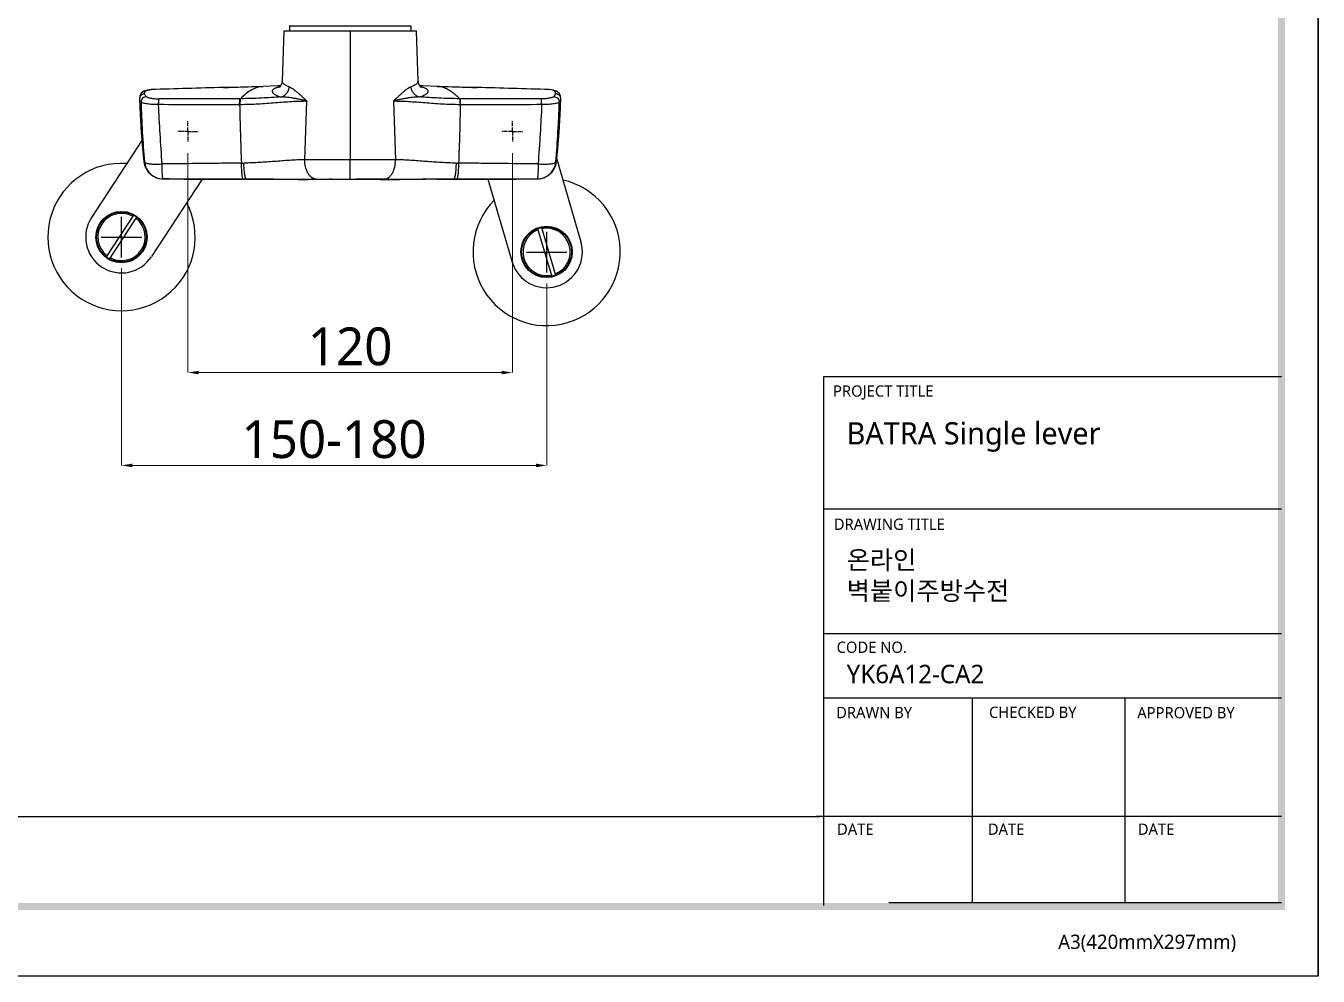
# Model space of a CAD drawing. Header units: millimetres. Extents: x 1035 to 2065, y 1005 to 1731.
# Drawn here: x 1587.3 to 2065.3, y 1004.5 to 1355.9 of the extents above; entities that cross this region are included whole.
import ezdxf

# ---------------------------------------------------------------- set-up
doc = ezdxf.new("R2010")
doc.units = ezdxf.units.MM
doc.linetypes.add('CENTER', pattern=[2, 1.25, -0.25, 0.25, -0.25])
doc.layers.add('center', color=1, linetype='CENTER')
doc.layers.add('标注', color=1, linetype='Continuous')
doc.styles.add('Daelim Dimension', font='')
doc.styles.get('Daelim Dimension').set_extended_font_data('NanumGothic')
doc.dimstyles.new('DEFAULT', dxfattribs={"dimscale": 2, "dimtxt": 2, "dimasz": 2, "dimexe": 0, "dimexo": 2, "dimgap": 1, "dimtad": 1, "dimdec": 1, "dimzin": 9, "dimdsep": 46, "dimtxsty": 'Daelim Dimension', "dimcen": 0.5, "dimclrd": 252, "dimclre": 252, "dimclrt": 3, "dimadec": 1, "dimazin": 0, "dimtfac": 1, "dimtdec": 1, "dimtix": 1, "dimtmove": 0, "dimatfit": 3, "dimfxl": 1, "dimtolj": 1, "dimtzin": 1, "dimlwd": 9, "dimlwe": 9, "dimarcsym": 0})

# ---------------------------------------------------------------- blocks, each defined once
blk = doc.blocks.new('*D4')
at = {"layer": 'Defpoints', "color": 0, "transparency": 16777216}
for p in [(1622.64, 1270.3), (1779.93, 1264.67), (1779.93, 1193.37)]:
    blk.add_point(p, dxfattribs=at)
at = {"layer": '标注', "color": 5, "lineweight": 9, "transparency": 16777216}
for p, q in [((1622.64, 1266.3), (1622.64, 1193.37)), ((1779.93, 1260.67), (1779.93, 1193.37)), ((1626.64, 1193.37), (1775.93, 1193.37))]:
    blk.add_line(p, q, dxfattribs=at)
at = {"layer": '标注', "color": 5, "transparency": 16777216}
for points in [[(1626.64, 1194.03), (1626.64, 1192.7), (1622.64, 1193.37)], [(1775.93, 1194.03), (1775.93, 1192.7), (1779.93, 1193.37)]]:
    blk.add_solid(points, dxfattribs=at)
at = {"layer": '标注', "color": 7, "transparency": 16777216, "insert": (1701.28, 1202.99), "char_height": 14, "attachment_point": 5, "style": 'Daelim Dimension'}
blk.add_mtext('\\A1;150-180', dxfattribs=at)
blk = doc.blocks.new('*D5')
at = {"layer": 'Defpoints', "color": 0, "transparency": 16777216}
for p in [(1647.23, 1312.86), (1767.23, 1312.86), (1767.23, 1227.7)]:
    blk.add_point(p, dxfattribs=at)
at = {"layer": '标注', "color": 5, "lineweight": 9, "transparency": 16777216}
for p, q in [((1647.23, 1308.86), (1647.23, 1227.7)), ((1767.23, 1308.86), (1767.23, 1227.7)), ((1651.23, 1227.7), (1763.23, 1227.7))]:
    blk.add_line(p, q, dxfattribs=at)
at = {"layer": '标注', "color": 5, "transparency": 16777216}
for points in [[(1651.23, 1228.37), (1651.23, 1227.04), (1647.23, 1227.7)], [(1763.23, 1228.37), (1763.23, 1227.04), (1767.23, 1227.7)]]:
    blk.add_solid(points, dxfattribs=at)
at = {"layer": '标注', "color": 7, "transparency": 16777216, "insert": (1707.23, 1237.29), "char_height": 14, "attachment_point": 5, "style": 'Daelim Dimension'}
blk.add_mtext('\\A1;120', dxfattribs=at)

msp = doc.modelspace()

# ---------------------------------------------------------------- linework, layer by layer
at = {"color": 7, "linetype": 'Continuous'}
for p, q in [((1682.73, 1353.87), (1682.09, 1335.47)), ((1731.73, 1353.87), (1682.73, 1353.87)), ((1729.63, 1355.77), (1684.83, 1355.77)), ((1684.83, 1355.77), (1684.83, 1353.87)), ((1707.23, 1353.87), (1707.23, 1306.33)), ((1729.63, 1355.77), (1729.63, 1353.87)), ((1732.37, 1335.47), (1731.73, 1353.87)), ((1633.59, 1332.33), (1633.64, 1332.33)), ((1633.64, 1332.33), (1633.64, 1332.33)), ((1680.33, 1333.65), (1675.01, 1333.51)), ((1681.44, 1333.67), (1680.33, 1333.65)), ((1747.84, 1333.27), (1739.42, 1333.5)), ((1754.1, 1333.1), (1747.84, 1333.27)), ((1780.82, 1332.33), (1780.86, 1332.33)), ((1780.82, 1332.33), (1780.82, 1332.33)), ((1629.27, 1328.93), (1629.27, 1328.92)), ((1629.27, 1328.92), (1629.28, 1328.76)), ((1666.35, 1326.86), (1666.59, 1326.86)), ((1666.73, 1328.95), (1666.48, 1328.95)), ((1690.47, 1306.37), (1691.18, 1328.1)), ((1723.28, 1328.1), (1723.99, 1306.37)), ((1747.73, 1328.95), (1747.98, 1328.95)), ((1748.11, 1326.86), (1747.87, 1326.86)), ((1785.18, 1328.76), (1785.19, 1328.93)), ((1785.19, 1328.93), (1785.19, 1328.93)), ((1630.19, 1313.53), (1611.55, 1285.06)), ((1630.93, 1305.58), (1630.93, 1305.58)), ((1707.23, 1306.33), (1690.47, 1306.37)), ((1723.99, 1306.37), (1707.23, 1306.33)), ((1707.23, 1302.13), (1707.23, 1306.33)), ((1783.53, 1305.58), (1783.53, 1305.58)), ((1783.63, 1306.59), (1792.62, 1276.04)), ((1707.23, 1299.14), (1707.23, 1302.13)), ((1652.5, 1299.23), (1633.72, 1270.55)), ((1637.84, 1299.3), (1637.7, 1299.31)), ((1637.7, 1299.31), (1637.75, 1299.31)), ((1637.79, 1299.3), (1637.87, 1299.3)), ((1637.84, 1299.3), (1638.01, 1299.31)), ((1637.84, 1299.3), (1637.84, 1299.3)), ((1640.28, 1299.29), (1637.87, 1299.3)), ((1658.91, 1299.21), (1663.52, 1299.19)), ((1663.52, 1299.19), (1670.71, 1299.18)), ((1667.64, 1299.33), (1668.8, 1299.33)), ((1668.8, 1299.33), (1670.71, 1299.26)), ((1670.71, 1299.18), (1680.6, 1299.17)), ((1680.6, 1299.17), (1681.5, 1299.16)), ((1681.5, 1299.16), (1682.82, 1299.16)), ((1682.82, 1299.16), (1684.13, 1299.15)), ((1684.13, 1299.15), (1686.27, 1299.14)), ((1686.27, 1299.14), (1688.02, 1299.13)), ((1688.02, 1299.13), (1689.45, 1299.13)), ((1689.45, 1299.13), (1690.59, 1299.13)), ((1692.13, 1299.14), (1692.21, 1299.14)), ((1692.13, 1299.14), (1692.15, 1299.14)), ((1692.15, 1299.14), (1692.87, 1299.14)), ((1692.21, 1299.14), (1694.63, 1299.14)), ((1693.26, 1299.14), (1693.8, 1299.14)), ((1694.63, 1299.14), (1697.55, 1299.14)), ((1694.63, 1299.14), (1694.9, 1299.14)), ((1694.9, 1299.14), (1700.29, 1299.14)), ((1697.53, 1299.14), (1701.23, 1299.14)), ((1697.55, 1299.14), (1699.29, 1299.14)), ((1700.32, 1299.14), (1699.59, 1299.14)), ((1699.69, 1299.14), (1700.33, 1299.14)), ((1700.29, 1299.14), (1700.32, 1299.14)), ((1700.3, 1299.14), (1700.32, 1299.14)), ((1700.33, 1299.14), (1700.32, 1299.14)), ((1700.32, 1299.14), (1700.49, 1299.14)), ((1700.49, 1299.14), (1705.11, 1299.14)), ((1701.23, 1299.14), (1703.73, 1299.14)), ((1703.73, 1299.14), (1711.29, 1299.14)), ((1714.14, 1299.14), (1709.34, 1299.14)), ((1711.29, 1299.14), (1713.28, 1299.14)), ((1713.28, 1299.14), (1719.33, 1299.14)), ((1714.91, 1299.14), (1714.13, 1299.14)), ((1714.13, 1299.14), (1714.53, 1299.14)), ((1714.19, 1299.14), (1714.14, 1299.14)), ((1714.15, 1299.14), (1714.22, 1299.14)), ((1719.56, 1299.14), (1714.19, 1299.14)), ((1715.53, 1299.14), (1718.41, 1299.13)), ((1718.41, 1299.13), (1721.58, 1299.13)), ((1719.14, 1299.14), (1721.71, 1299.14)), ((1719.56, 1299.14), (1719.83, 1299.14)), ((1719.83, 1299.14), (1719.83, 1299.14)), ((1721.58, 1299.14), (1722.33, 1299.14)), ((1721.58, 1299.14), (1722.26, 1299.14)), ((1721.58, 1299.13), (1723.34, 1299.13)), ((1722.26, 1299.14), (1722.32, 1299.14)), ((1722.27, 1299.14), (1722.28, 1299.14)), ((1723.34, 1299.13), (1724.49, 1299.13)), ((1724.49, 1299.13), (1725.52, 1299.13)), ((1725.52, 1299.13), (1731.63, 1299.16)), ((1731.63, 1299.16), (1732.95, 1299.16)), ((1732.95, 1299.16), (1733.85, 1299.17)), ((1739.23, 1299.17), (1733.85, 1299.17)), ((1743.75, 1299.18), (1739.23, 1299.17)), ((1743.75, 1299.26), (1744.13, 1299.28)), ((1743.75, 1299.18), (1750.93, 1299.19)), ((1745.66, 1299.18), (1743.75, 1299.18)), ((1745.66, 1299.33), (1746.81, 1299.33)), ((1750.93, 1299.19), (1755.55, 1299.21)), ((1758.17, 1299.22), (1767.2, 1268.56)), ((1774.17, 1299.29), (1776.59, 1299.3)), ((1776.44, 1299.31), (1776.62, 1299.3)), ((1776.59, 1299.3), (1776.64, 1299.3)), ((1776.75, 1299.31), (1776.61, 1299.3)), ((1776.62, 1299.3), (1776.61, 1299.3)), ((1776.75, 1299.31), (1776.78, 1299.31)), ((1776.78, 1299.31), (1776.88, 1299.31)), ((1776.88, 1299.31), (1777.05, 1299.32)), ((1777.05, 1299.32), (1777.33, 1299.35)), ((1627.06, 1285.93), (1616.96, 1270.5)), ((1618.21, 1269.68), (1628.31, 1285.11)), ((1778.03, 1281.35), (1783.24, 1263.67)), ((1776.59, 1280.93), (1781.8, 1263.24))]:
    msp.add_line(p, q, dxfattribs=at)
at = {"color": 1}
for p, q in [((1622.64, 1270.3), (1622.64, 1285.3)), ((1615.14, 1277.8), (1630.14, 1277.8)), ((1779.93, 1264.67), (1779.93, 1279.67)), ((1772.43, 1272.17), (1787.43, 1272.17))]:
    msp.add_line(p, q, dxfattribs=at)
at = {"color": 5, "ltscale": 40}
for p, q in [((2051.78, 1226.16), (1882.28, 1226.16)), ((2051.78, 1177.17), (1882.28, 1177.17)), ((2051.78, 1177.17), (1882.28, 1177.17)), ((2051.78, 1131.08), (1882.28, 1131.08)), ((2051.78, 1131.08), (1882.28, 1131.08)), ((2051.78, 1107.31), (1882.28, 1107.31)), ((2051.78, 1107.31), (1882.28, 1107.31)), ((1937.34, 1107.31), (1937.34, 1031.64)), ((1993.84, 1107.31), (1993.84, 1031.64)), ((2051.78, 1063.6), (1879.6, 1063.6)), ((2051.78, 1063.6), (1883.6, 1063.6)), ((2051.78, 1031.64), (1906.52, 1031.64))]:
    msp.add_line(p, q, dxfattribs=at)
at = {"color": 5, "ltscale": 0.5}
msp.add_line((1882.28, 1226.16), (1882.28, 1030.62), dxfattribs=at)
at = {"color": 5}
msp.add_line((1049.48, 1063.6), (1880.96, 1063.6), dxfattribs=at)
at = {"color": 2}
msp.add_lwpolyline([(1034.61, 1730.56), (2065.33, 1730.56), (2065.33, 1004.54), (1034.61, 1004.54)], close=True, dxfattribs=at)
at = {"ltscale": 0.5}
msp.add_lwpolyline([(1034.61, 1730.56), (2065.33, 1730.56), (2065.33, 1004.54), (1034.61, 1004.54)], close=True, dxfattribs=at)
at = {"color": 2}
msp.add_lwpolyline([(2065.33, 1004.54), (2065.33, 1730.56)], dxfattribs=at)
at = {"color": 7, "linetype": 'Continuous'}
for points in [[(1682.09, 1335.47), (1681.92, 1334.57), (1681.48, 1333.71), (1681.03, 1333.23), (1680.85, 1333.1)], [(1733.6, 1333.1), (1733.65, 1333.08), (1733.42, 1333.24), (1732.96, 1333.73), (1732.53, 1334.59), (1732.37, 1335.47)], [(1633.59, 1332.33), (1632.19, 1332.15), (1630.95, 1331.73), (1629.94, 1330.95), (1629.37, 1329.87), (1629.27, 1328.93)], [(1675.04, 1333.5), (1666.63, 1333.27), (1660.36, 1333.1)], [(1739.45, 1333.51), (1734.13, 1333.65), (1733.02, 1333.67)], [(1785.19, 1328.93), (1785.08, 1329.88), (1784.51, 1330.96), (1783.51, 1331.73), (1782.27, 1332.15), (1780.86, 1332.33)], [(1629.27, 1328.92), (1629.52, 1323.03), (1629.93, 1316.56), (1630.44, 1310.55), (1630.93, 1305.58)], [(1783.53, 1305.58), (1784.02, 1310.55), (1784.52, 1316.56), (1784.94, 1323.03), (1785.19, 1328.93)], [(1630.93, 1305.58), (1631.16, 1304.38), (1631.73, 1302.98), (1632.6, 1301.72), (1633.73, 1300.68), (1635.05, 1299.91), (1636.46, 1299.45), (1637.84, 1299.3)], [(1776.62, 1299.3), (1777.99, 1299.45), (1779.4, 1299.91), (1780.72, 1300.67), (1781.85, 1301.71), (1782.72, 1302.97), (1783.29, 1304.37), (1783.53, 1305.58)], [(1640.28, 1299.29), (1643.08, 1299.27), (1645.84, 1299.26), (1648.59, 1299.25), (1651.29, 1299.23), (1653.92, 1299.23), (1658.91, 1299.21)], [(1690.59, 1299.13), (1691.2, 1299.13), (1691.79, 1299.13), (1697.53, 1299.14)], [(1755.55, 1299.21), (1758, 1299.22), (1763.16, 1299.23)], [(1763.16, 1299.23), (1765.86, 1299.25), (1768.62, 1299.26), (1771.38, 1299.27), (1774.17, 1299.29)]]:
    msp.add_lwpolyline(points, dxfattribs=at)
for centre, radius in [((1622.64, 1277.8), 9.5), ((1622.64, 1277.8), 9.25), ((1779.91, 1272.3), 9.5), ((1779.91, 1272.3), 9.25)]:
    msp.add_circle(centre, radius, dxfattribs=at)
for centre, radius, start, end in [((1694.83, 1355.77), 10, 178.7232, 180), ((1719.63, 1355.77), 10, 0, 1.2768), ((1634.23, 1321.63), 10.71, 93.1788, 93.4934), ((1633.69, 1330.57), 1.76, 91.6456, 93.1991), ((1858.68, -6017.96), 7353.73, 91.545406, 91.753645), ((1683.61, 1320.7), 12.83, 101.753, 102.6411), ((1730.83, 1320.63), 12.89, 77.4213, 78.2731), ((1731.08, 1321.72), 11.77, 76.6696, 77.4196), ((1555.78, -6017.97), 7353.74, 88.246355, 88.454594), ((1780.22, 1321.6), 10.75, 86.534, 86.8309), ((1780.77, 1330.57), 1.76, 86.8001, 88.3552), ((1653, 4845.39), 3518.55, 269.72941, 270.2173), ((1761.45, 4845.43), 3518.59, 269.7827, 270.27059), ((1622.64, 1277.8), 27.25, 85.9413, 27.6479), ((1666.94, 1506.01), 200.87, 270.0236, 270.2773), ((1675.81, 1445.03), 145.86, 267.9969, 269.7721), ((1694.9, 1301.96), 2.82, 264.4619, 269.9637), ((1719.55, 1301.95), 2.81, 270.0382, 275.5456), ((1779.91, 1272.3), 27.25, 135.5647, 77.2713), ((1622.64, 1277.8), 8.75, 61.7025, 231.8683), ((1622.64, 1277.8), 13.25, 146.7855, 326.7854), ((1622.64, 1277.8), 8.75, 241.7025, 51.8683), ((1779.91, 1272.3), 8.75, 111.3259, 281.4917), ((1779.91, 1272.3), 8.75, 291.3259, 101.4917), ((1779.91, 1272.3), 13.25, 196.4089, 16.4088)]:
    msp.add_arc(centre, radius, start, end, dxfattribs=at)
for points, knots in [([(1684.69, 1333.32), (1684.3, 1333.46), (1683.61, 1333.74), (1682.86, 1334.21), (1682.44, 1334.61), (1682.23, 1334.9), (1682.11, 1335.19), (1682.08, 1335.38), (1682.09, 1335.47)], [0, 0, 0, 0, 0.350514, 0.626063, 0.738762, 0.836614, 0.922224, 1, 1, 1, 1]), ([(1732.37, 1335.47), (1732.37, 1335.38), (1732.35, 1335.19), (1732.22, 1334.9), (1732.02, 1334.61), (1731.6, 1334.21), (1730.84, 1333.74), (1730.15, 1333.46), (1729.76, 1333.32)], [0, 0, 0, 0, 0.077774, 0.163384, 0.261234, 0.373933, 0.649481, 1, 1, 1, 1]), ([(1631.21, 1330.8), (1630.96, 1330.79), (1630.44, 1330.67), (1629.78, 1330.21), (1629.36, 1329.53), (1629.27, 1329.01), (1629.28, 1328.76)], [0, 0, 0, 0, 0.24151, 0.502029, 0.761288, 1, 1, 1, 1]), ([(1631.82, 1329.75), (1631.58, 1329.74), (1631.07, 1329.61), (1630.42, 1329.15), (1629.99, 1328.48), (1629.89, 1327.97), (1629.89, 1327.72)], [0, 0, 0, 0, 0.239652, 0.500621, 0.761202, 1, 1, 1, 1]), ([(1631.21, 1330.8), (1631.19, 1330.9), (1631.17, 1331.11), (1631.24, 1331.4), (1631.41, 1331.66), (1631.66, 1331.87), (1632, 1332.04), (1632.65, 1332.24), (1633.19, 1332.3), (1633.58, 1332.33)], [0, 0, 0, 0, 0.098646, 0.188142, 0.277941, 0.377378, 0.494036, 0.633346, 1, 1, 1, 1]), ([(1631.82, 1329.75), (1631.67, 1329.92), (1631.4, 1330.24), (1631.25, 1330.63), (1631.21, 1330.8)], [0, 0, 0, 0, 0.573262, 1, 1, 1, 1]), ([(1631.82, 1329.75), (1631.89, 1329.68), (1632.07, 1329.56), (1632.41, 1329.41), (1632.88, 1329.27), (1633.69, 1329.09), (1634.91, 1328.94), (1635.93, 1328.89), (1636.48, 1328.89)], [0, 0, 0, 0, 0.055869, 0.134449, 0.235564, 0.358049, 0.656451, 1, 1, 1, 1]), ([(1675.02, 1333.51), (1673.56, 1333.46), (1671.31, 1332.63), (1668.65, 1330.84), (1667.35, 1329.64), (1666.73, 1328.95)], [0, 0, 0, 0, 0.453542, 0.711087, 1, 1, 1, 1]), ([(1681.73, 1329.59), (1679.28, 1329.45), (1674.28, 1329.13), (1669.28, 1328.96), (1666.73, 1328.95)], [0, 0, 0, 0, 0.49051, 1, 1, 1, 1]), ([(1680.8, 1333.21), (1680.42, 1333.13), (1679.89, 1332.99), (1679.27, 1332.72), (1678.91, 1332.52), (1678.65, 1332.3), (1678.46, 1332.07), (1678.38, 1331.81), (1678.39, 1331.55), (1678.51, 1331.28), (1678.71, 1331.02), (1679, 1330.76), (1679.54, 1330.4), (1680.45, 1329.97), (1681.27, 1329.72), (1681.73, 1329.59)], [0, 0, 0, 0, 0.162877, 0.229007, 0.285404, 0.332736, 0.372578, 0.407878, 0.442771, 0.481352, 0.526646, 0.5804, 0.643529, 0.80009, 1, 1, 1, 1]), ([(1681.73, 1329.59), (1682.11, 1329.69), (1682.67, 1329.95), (1683.32, 1330.45), (1683.91, 1331.09), (1684.46, 1332.05), (1684.66, 1332.9), (1684.69, 1333.32)], [0, 0, 0, 0, 0.232479, 0.358304, 0.488121, 0.7501, 1, 1, 1, 1]), ([(1691.2, 1328.1), (1691.1, 1328.1), (1690.9, 1328.14), (1690.62, 1328.23), (1690.33, 1328.3), (1689.94, 1328.39), (1689.46, 1328.5), (1688.87, 1328.62), (1688.28, 1328.74), (1687.69, 1328.86), (1687.09, 1328.97), (1686.3, 1329.11), (1685.31, 1329.27), (1684.11, 1329.42), (1682.92, 1329.54), (1682.12, 1329.58), (1681.73, 1329.59)], [0, 0, 0, 0, 0.030785, 0.061845, 0.092872, 0.123951, 0.186254, 0.248737, 0.311387, 0.374165, 0.437024, 0.49992, 0.625805, 0.751477, 0.876465, 1, 1, 1, 1]), ([(1684.69, 1333.32), (1684.93, 1333.23), (1685.42, 1333), (1686.15, 1332.54), (1686.91, 1331.95), (1687.57, 1331.4), (1688.11, 1330.93), (1688.53, 1330.56), (1688.96, 1330.17), (1689.39, 1329.77), (1689.76, 1329.43), (1690.05, 1329.15), (1690.28, 1328.94), (1690.47, 1328.76), (1690.62, 1328.62), (1690.73, 1328.51), (1690.85, 1328.41), (1690.95, 1328.32), (1691.01, 1328.23), (1691.07, 1328.18), (1691.13, 1328.13), (1691.18, 1328.1), (1691.2, 1328.1)], [0, 0, 0, 0, 0.089797, 0.19314, 0.308401, 0.433393, 0.498908, 0.56621, 0.635182, 0.705668, 0.777529, 0.813943, 0.850661, 0.887662, 0.906262, 0.924957, 0.943672, 0.962559, 0.972213, 0.981753, 0.991139, 1, 1, 1, 1]), ([(1729.76, 1333.32), (1729.53, 1333.23), (1729.17, 1333.07), (1728.71, 1332.79), (1728.2, 1332.45), (1727.55, 1331.96), (1726.9, 1331.41), (1726.35, 1330.94), (1725.93, 1330.56), (1725.51, 1330.18), (1725.08, 1329.78), (1724.71, 1329.44), (1724.42, 1329.16), (1724.19, 1328.95), (1723.97, 1328.74), (1723.78, 1328.56), (1723.62, 1328.42), (1723.51, 1328.31), (1723.41, 1328.19), (1723.32, 1328.13), (1723.28, 1328.1)], [0, 0, 0, 0, 0.08981, 0.139921, 0.193303, 0.308455, 0.433469, 0.498886, 0.566186, 0.635145, 0.705606, 0.777453, 0.813862, 0.850576, 0.887574, 0.924854, 0.943591, 0.96259, 0.981675, 1, 1, 1, 1]), ([(1732.73, 1329.59), (1732.34, 1329.58), (1731.54, 1329.54), (1730.35, 1329.42), (1729.16, 1329.27), (1727.97, 1329.08), (1726.98, 1328.9), (1726.19, 1328.75), (1725.6, 1328.63), (1725.02, 1328.5), (1724.53, 1328.39), (1724.14, 1328.3), (1723.85, 1328.23), (1723.57, 1328.14), (1723.38, 1328.1), (1723.28, 1328.1)], [0, 0, 0, 0, 0.123591, 0.248521, 0.374189, 0.500079, 0.625837, 0.688612, 0.751267, 0.813761, 0.876061, 0.90714, 0.938178, 0.969231, 1, 1, 1, 1]), ([(1732.73, 1329.59), (1732.35, 1329.69), (1731.79, 1329.95), (1731.14, 1330.45), (1730.54, 1331.09), (1730, 1332.05), (1729.8, 1332.9), (1729.76, 1333.32)], [0, 0, 0, 0, 0.232474, 0.358304, 0.488115, 0.750097, 1, 1, 1, 1]), ([(1732.73, 1329.59), (1733.19, 1329.72), (1733.99, 1329.97), (1734.9, 1330.39), (1735.44, 1330.75), (1735.73, 1331), (1735.94, 1331.26), (1736.06, 1331.52), (1736.08, 1331.78), (1736.01, 1332.03), (1735.85, 1332.27), (1735.59, 1332.48), (1735.26, 1332.68), (1734.66, 1332.95), (1734.15, 1333.1), (1733.79, 1333.18)], [0, 0, 0, 0, 0.201459, 0.359852, 0.423969, 0.478734, 0.525004, 0.564394, 0.599735, 0.634956, 0.674184, 0.720503, 0.77565, 0.840378, 1, 1, 1, 1]), ([(1747.73, 1328.95), (1745.18, 1328.96), (1740.17, 1329.13), (1735.18, 1329.45), (1732.73, 1329.59)], [0, 0, 0, 0, 0.50949, 1, 1, 1, 1]), ([(1739.71, 1333.49), (1739.65, 1333.49), (1739.56, 1333.5), (1739.47, 1333.5), (1739.45, 1333.5)], [0, 0, 0, 0, 0.742798, 1, 1, 1, 1]), ([(1747.73, 1328.95), (1747.65, 1329.04), (1747.49, 1329.22), (1747.24, 1329.46), (1747, 1329.71), (1746.75, 1329.95), (1746.49, 1330.16), (1746.26, 1330.39), (1746.01, 1330.6), (1745.75, 1330.79), (1745.51, 1330.99), (1745.26, 1331.18), (1745.01, 1331.35), (1744.76, 1331.53), (1744.51, 1331.7), (1744.18, 1331.9), (1743.85, 1332.11), (1743.51, 1332.29), (1743.25, 1332.42), (1743, 1332.55), (1742.67, 1332.7), (1742.25, 1332.88), (1741.26, 1333.24), (1740.4, 1333.44), (1739.71, 1333.49)], [0, 0, 0, 0, 0.037822, 0.075884, 0.111882, 0.148215, 0.184745, 0.218795, 0.253049, 0.288071, 0.320897, 0.353584, 0.387166, 0.418975, 0.450404, 0.482655, 0.543873, 0.574771, 0.605165, 0.634507, 0.664066, 0.722396, 0.77929, 1, 1, 1, 1]), ([(1782.63, 1329.75), (1782.48, 1329.6), (1782.13, 1329.44), (1781.58, 1329.27), (1780.77, 1329.09), (1779.55, 1328.93), (1778.53, 1328.89), (1777.98, 1328.89)], [0, 0, 0, 0, 0.133538, 0.234979, 0.357705, 0.656029, 1, 1, 1, 1]), ([(1783.25, 1330.8), (1783.27, 1331), (1783.26, 1331.31), (1783.05, 1331.66), (1782.8, 1331.88), (1782.45, 1332.05), (1781.81, 1332.24), (1781.27, 1332.3), (1780.87, 1332.33)], [0, 0, 0, 0, 0.18693, 0.275717, 0.374147, 0.491186, 0.631988, 1, 1, 1, 1]), ([(1782.63, 1329.75), (1782.72, 1329.84), (1782.98, 1330.15), (1783.19, 1330.52), (1783.25, 1330.8)], [0, 0, 0, 0, 0.309951, 1, 1, 1, 1]), ([(1782.63, 1329.75), (1782.88, 1329.74), (1783.39, 1329.61), (1784.04, 1329.15), (1784.47, 1328.48), (1784.57, 1327.97), (1784.57, 1327.72)], [0, 0, 0, 0, 0.239652, 0.500621, 0.761202, 1, 1, 1, 1]), ([(1785.18, 1328.76), (1785.18, 1329.01), (1785.1, 1329.53), (1784.67, 1330.21), (1784.01, 1330.67), (1783.49, 1330.79), (1783.25, 1330.8)], [0, 0, 0, 0, 0.238712, 0.497971, 0.75849, 1, 1, 1, 1]), ([(1629.28, 1328.76), (1629.31, 1328.59), (1629.45, 1328.2), (1629.72, 1327.89), (1629.89, 1327.72)], [0, 0, 0, 0, 0.422939, 1, 1, 1, 1]), ([(1629.89, 1327.72), (1629.97, 1324), (1630.28, 1316.61), (1630.82, 1309.24), (1631.13, 1305.58)], [0, 0, 0, 0, 0.503388, 1, 1, 1, 1]), ([(1629.89, 1327.72), (1629.98, 1327.65), (1630.24, 1327.53), (1630.72, 1327.37), (1631.37, 1327.23), (1632.16, 1327.11), (1633.09, 1327), (1634.51, 1326.9), (1635.62, 1326.87), (1636.39, 1326.87)], [0, 0, 0, 0, 0.052257, 0.12935, 0.230128, 0.352693, 0.494861, 0.653004, 1, 1, 1, 1]), ([(1636.39, 1326.87), (1636.39, 1327.1), (1636.39, 1327.52), (1636.41, 1328.1), (1636.43, 1328.51), (1636.46, 1328.76), (1636.47, 1328.85), (1636.48, 1328.89)], [0, 0, 0, 0, 0.333016, 0.632031, 0.863122, 0.94456, 1, 1, 1, 1]), ([(1637.68, 1304.85), (1637.44, 1308.56), (1636.91, 1315.9), (1636.53, 1323.24), (1636.39, 1326.87)], [0, 0, 0, 0, 0.505794, 1, 1, 1, 1]), ([(1666.48, 1328.95), (1661.48, 1328.92), (1651.48, 1328.86), (1641.48, 1328.88), (1636.48, 1328.89)], [0, 0, 0, 0, 0.499676, 1, 1, 1, 1]), ([(1666.35, 1326.86), (1666.35, 1327.08), (1666.35, 1327.51), (1666.37, 1328.11), (1666.41, 1328.55), (1666.45, 1328.81), (1666.47, 1328.91), (1666.48, 1328.95)], [0, 0, 0, 0, 0.314897, 0.620672, 0.860299, 0.943124, 1, 1, 1, 1]), ([(1666.35, 1326.86), (1666.43, 1323.23), (1666.61, 1315.99), (1666.85, 1308.75), (1667.02, 1305.14)], [0, 0, 0, 0, 0.501032, 1, 1, 1, 1]), ([(1666.59, 1326.86), (1666.59, 1327.09), (1666.59, 1327.52), (1666.61, 1328.12), (1666.65, 1328.55), (1666.69, 1328.81), (1666.72, 1328.91), (1666.73, 1328.95)], [0, 0, 0, 0, 0.324563, 0.620665, 0.854588, 0.939583, 1, 1, 1, 1]), ([(1666.59, 1326.86), (1668.79, 1326.87), (1673.13, 1327.02), (1679.48, 1327.49), (1685.46, 1327.97), (1689.33, 1328.12), (1691.18, 1328.1)], [0, 0, 0, 0, 0.268539, 0.528732, 0.774929, 1, 1, 1, 1]), ([(1723.28, 1328.1), (1725.13, 1328.12), (1729, 1327.97), (1734.98, 1327.49), (1741.32, 1327.02), (1745.66, 1326.87), (1747.87, 1326.86)], [0, 0, 0, 0, 0.225086, 0.471289, 0.731473, 1, 1, 1, 1]), ([(1747.44, 1305.14), (1747.61, 1308.75), (1747.84, 1315.99), (1748.03, 1323.23), (1748.11, 1326.86)], [0, 0, 0, 0, 0.498968, 1, 1, 1, 1]), ([(1747.73, 1328.95), (1747.74, 1328.91), (1747.77, 1328.81), (1747.81, 1328.55), (1747.84, 1328.12), (1747.87, 1327.52), (1747.87, 1327.09), (1747.87, 1326.86)], [0, 0, 0, 0, 0.060556, 0.145577, 0.379459, 0.675514, 1, 1, 1, 1]), ([(1748.11, 1326.86), (1748.11, 1327.09), (1748.11, 1327.52), (1748.09, 1328.12), (1748.05, 1328.54), (1748.01, 1328.81), (1747.99, 1328.91), (1747.98, 1328.95)], [0, 0, 0, 0, 0.324492, 0.620533, 0.854418, 0.939449, 1, 1, 1, 1]), ([(1777.98, 1328.89), (1772.97, 1328.88), (1762.97, 1328.86), (1752.97, 1328.92), (1747.98, 1328.95)], [0, 0, 0, 0, 0.500324, 1, 1, 1, 1]), ([(1778.07, 1326.87), (1777.93, 1323.24), (1777.55, 1315.9), (1777.02, 1308.56), (1776.77, 1304.85)], [0, 0, 0, 0, 0.494206, 1, 1, 1, 1]), ([(1778.07, 1326.87), (1778.07, 1327.1), (1778.07, 1327.52), (1778.05, 1328.1), (1778.03, 1328.51), (1778, 1328.76), (1777.99, 1328.85), (1777.98, 1328.89)], [0, 0, 0, 0, 0.333101, 0.632146, 0.863194, 0.944618, 1, 1, 1, 1]), ([(1778.07, 1326.87), (1778.83, 1326.87), (1779.95, 1326.9), (1781.37, 1327), (1782.29, 1327.11), (1783.09, 1327.23), (1783.74, 1327.37), (1784.22, 1327.53), (1784.48, 1327.65), (1784.57, 1327.72)], [0, 0, 0, 0, 0.346996, 0.505139, 0.647307, 0.769872, 0.87065, 0.947743, 1, 1, 1, 1]), ([(1783.33, 1305.58), (1783.63, 1309.24), (1784.18, 1316.61), (1784.48, 1324), (1784.57, 1327.72)], [0, 0, 0, 0, 0.496612, 1, 1, 1, 1]), ([(1784.57, 1327.72), (1784.74, 1327.89), (1785.01, 1328.2), (1785.15, 1328.59), (1785.18, 1328.76)], [0, 0, 0, 0, 0.577061, 1, 1, 1, 1]), ([(1631.13, 1305.58), (1631.1, 1305.58), (1631.04, 1305.58), (1630.98, 1305.58), (1630.95, 1305.58), (1630.93, 1305.58), (1630.93, 1305.58)], [0, 0, 0, 0, 0.506168, 0.807868, 0.955424, 1, 1, 1, 1]), ([(1631.13, 1305.58), (1631.21, 1304.76), (1631.69, 1303.1), (1633.27, 1301), (1635.5, 1299.63), (1637.2, 1299.31), (1638.01, 1299.31)], [0, 0, 0, 0, 0.241959, 0.500658, 0.758954, 1, 1, 1, 1]), ([(1631.13, 1305.58), (1631.14, 1305.56), (1631.19, 1305.49), (1631.25, 1305.43), (1631.31, 1305.39)], [0, 0, 0, 0, 0.217268, 1, 1, 1, 1]), ([(1631.31, 1305.39), (1631.42, 1305.32), (1631.7, 1305.18), (1632.22, 1305.03), (1632.9, 1304.91), (1634.05, 1304.79), (1635.67, 1304.75), (1637, 1304.81), (1637.68, 1304.85)], [0, 0, 0, 0, 0.060531, 0.144619, 0.252115, 0.380623, 0.681459, 1, 1, 1, 1]), ([(1690.47, 1306.37), (1688.59, 1306.36), (1684.84, 1306.17), (1679.22, 1305.73), (1673.59, 1305.31), (1669.81, 1305.16), (1667.91, 1305.14)], [0, 0, 0, 0, 0.249756, 0.498582, 0.747442, 1, 1, 1, 1]), ([(1694.63, 1299.15), (1694.36, 1299.18), (1693.79, 1299.32), (1692.98, 1299.79), (1692.22, 1300.51), (1691.32, 1301.82), (1690.61, 1303.82), (1690.45, 1305.52), (1690.47, 1306.37)], [0, 0, 0, 0, 0.090915, 0.192697, 0.307832, 0.436329, 0.718861, 1, 1, 1, 1]), ([(1719.82, 1299.15), (1720.11, 1299.18), (1720.7, 1299.33), (1721.52, 1299.82), (1722.25, 1300.53), (1723.12, 1301.79), (1723.84, 1303.76), (1724.01, 1305.48), (1723.99, 1306.37)], [0, 0, 0, 0, 0.096341, 0.198896, 0.310743, 0.433035, 0.705146, 1, 1, 1, 1]), ([(1746.55, 1305.14), (1744.64, 1305.16), (1740.87, 1305.31), (1735.23, 1305.73), (1729.62, 1306.17), (1725.87, 1306.36), (1723.99, 1306.37)], [0, 0, 0, 0, 0.252559, 0.50142, 0.750243, 1, 1, 1, 1]), ([(1776.44, 1299.31), (1777.26, 1299.31), (1778.96, 1299.63), (1781.19, 1301), (1782.77, 1303.1), (1783.24, 1304.76), (1783.33, 1305.58)], [0, 0, 0, 0, 0.241047, 0.499344, 0.758043, 1, 1, 1, 1]), ([(1776.77, 1304.85), (1777.46, 1304.81), (1778.79, 1304.75), (1780.4, 1304.79), (1781.55, 1304.91), (1782.23, 1305.03), (1782.76, 1305.18), (1783.04, 1305.32), (1783.15, 1305.39)], [0, 0, 0, 0, 0.31854, 0.619377, 0.747884, 0.855381, 0.939469, 1, 1, 1, 1]), ([(1783.15, 1305.39), (1783.17, 1305.41), (1783.24, 1305.46), (1783.3, 1305.52), (1783.33, 1305.58)], [0, 0, 0, 0, 0.287198, 1, 1, 1, 1]), ([(1783.53, 1305.58), (1783.53, 1305.58), (1783.51, 1305.58), (1783.48, 1305.58), (1783.41, 1305.58), (1783.36, 1305.58), (1783.33, 1305.58)], [0, 0, 0, 0, 0.044575, 0.192129, 0.493829, 1, 1, 1, 1]), ([(1667.02, 1305.14), (1664.57, 1305.12), (1659.67, 1305.06), (1649.89, 1304.96), (1642.56, 1304.88), (1637.68, 1304.85)], [0, 0, 0, 0, 0.250635, 0.50096, 1, 1, 1, 1]), ([(1637.73, 1302.28), (1637.72, 1302.48), (1637.7, 1303.34), (1637.69, 1304.2), (1637.68, 1304.85)], [0, 0, 0, 0, 0.240533, 1, 1, 1, 1]), ([(1637.93, 1299.48), (1637.9, 1299.61), (1637.86, 1299.94), (1637.8, 1300.55), (1637.76, 1301.35), (1637.74, 1301.95), (1637.73, 1302.28)], [0, 0, 0, 0, 0.140229, 0.359492, 0.65065, 1, 1, 1, 1]), ([(1667.64, 1299.33), (1667.62, 1299.33), (1667.58, 1299.37), (1667.5, 1299.51), (1667.41, 1299.83), (1667.32, 1300.35), (1667.23, 1301.04), (1667.16, 1301.9), (1667.1, 1302.89), (1667.05, 1303.98), (1667.03, 1304.74), (1667.02, 1305.14)], [0, 0, 0, 0, 0.010596, 0.027558, 0.085305, 0.17538, 0.295754, 0.443066, 0.612958, 0.800543, 1, 1, 1, 1]), ([(1668.8, 1299.33), (1668.74, 1299.34), (1668.66, 1299.43), (1668.58, 1299.58), (1668.5, 1299.76), (1668.43, 1300), (1668.33, 1300.41), (1668.16, 1301.39), (1668, 1303.02), (1667.93, 1304.4), (1667.91, 1305.14)], [0, 0, 0, 0, 0.030161, 0.055043, 0.087918, 0.129258, 0.179098, 0.303198, 0.628593, 1, 1, 1, 1]), ([(1745.66, 1299.33), (1745.69, 1299.33), (1745.75, 1299.37), (1745.82, 1299.46), (1745.89, 1299.6), (1745.96, 1299.79), (1746.04, 1300.02), (1746.13, 1300.43), (1746.24, 1301.05), (1746.35, 1301.91), (1746.47, 1303.28), (1746.53, 1304.38), (1746.55, 1305.14)], [0, 0, 0, 0, 0.013083, 0.031831, 0.057925, 0.091806, 0.133433, 0.18264, 0.30266, 0.448914, 0.617212, 1, 1, 1, 1]), ([(1746.81, 1299.33), (1746.83, 1299.33), (1746.88, 1299.37), (1746.96, 1299.51), (1747.05, 1299.83), (1747.14, 1300.35), (1747.22, 1301.05), (1747.3, 1301.9), (1747.36, 1302.89), (1747.41, 1303.99), (1747.43, 1304.75), (1747.44, 1305.14)], [0, 0, 0, 0, 0.010592, 0.027591, 0.085554, 0.175749, 0.295996, 0.44329, 0.613187, 0.800683, 1, 1, 1, 1]), ([(1776.77, 1304.85), (1771.89, 1304.88), (1764.57, 1304.96), (1754.79, 1305.06), (1749.89, 1305.12), (1747.44, 1305.14)], [0, 0, 0, 0, 0.499039, 0.749362, 1, 1, 1, 1]), ([(1776.73, 1302.28), (1776.72, 1301.96), (1776.7, 1301.36), (1776.65, 1300.56), (1776.6, 1299.95), (1776.56, 1299.61), (1776.53, 1299.49)], [0, 0, 0, 0, 0.348949, 0.639985, 0.859386, 1, 1, 1, 1]), ([(1776.77, 1304.85), (1776.77, 1304.64), (1776.77, 1303.78), (1776.75, 1302.92), (1776.73, 1302.28)], [0, 0, 0, 0, 0.255057, 1, 1, 1, 1]), ([(1638.01, 1299.31), (1637.99, 1299.31), (1637.96, 1299.38), (1637.94, 1299.44), (1637.93, 1299.48)], [0, 0, 0, 0, 0.30081, 1, 1, 1, 1]), ([(1638.01, 1299.31), (1642.96, 1299.27), (1652.83, 1299.27), (1662.71, 1299.31), (1667.64, 1299.33)], [0, 0, 0, 0, 0.50034, 1, 1, 1, 1]), ([(1668.8, 1299.33), (1669.78, 1299.34), (1673.53, 1299.34), (1677.29, 1299.29), (1680.07, 1299.25)], [0, 0, 0, 0, 0.258993, 1, 1, 1, 1]), ([(1680.07, 1299.25), (1682.14, 1299.22), (1685.2, 1299.17), (1689.22, 1299.14), (1691.17, 1299.14), (1692.13, 1299.14)], [0, 0, 0, 0, 0.514241, 0.761007, 1, 1, 1, 1]), ([(1694.63, 1299.14), (1694.3, 1299.14), (1693.72, 1299.14), (1693.13, 1299.14), (1692.88, 1299.14)], [0, 0, 0, 0, 0.561153, 1, 1, 1, 1]), ([(1721.58, 1299.14), (1721.33, 1299.14), (1720.74, 1299.14), (1720.16, 1299.14), (1719.83, 1299.14)], [0, 0, 0, 0, 0.438809, 1, 1, 1, 1]), ([(1722.32, 1299.14), (1723.28, 1299.14), (1725.24, 1299.14), (1729.26, 1299.17), (1732.32, 1299.22), (1734.39, 1299.25)], [0, 0, 0, 0, 0.239131, 0.485697, 1, 1, 1, 1]), ([(1734.39, 1299.25), (1735.29, 1299.26), (1739.05, 1299.32), (1742.81, 1299.34), (1745.66, 1299.33)], [0, 0, 0, 0, 0.239623, 1, 1, 1, 1]), ([(1739.23, 1299.17), (1739.98, 1299.17), (1741.49, 1299.18), (1742.99, 1299.23), (1743.75, 1299.26)], [0, 0, 0, 0, 0.499399, 1, 1, 1, 1]), ([(1744.13, 1299.28), (1744.26, 1299.28), (1744.77, 1299.3), (1745.28, 1299.32), (1745.66, 1299.33)], [0, 0, 0, 0, 0.24605, 1, 1, 1, 1]), ([(1746.81, 1299.33), (1751.75, 1299.31), (1761.63, 1299.27), (1771.5, 1299.27), (1776.44, 1299.31)], [0, 0, 0, 0, 0.49966, 1, 1, 1, 1]), ([(1776.53, 1299.49), (1776.52, 1299.44), (1776.5, 1299.38), (1776.46, 1299.31), (1776.44, 1299.31)], [0, 0, 0, 0, 0.699765, 1, 1, 1, 1])]:
    msp.add_open_spline(points, degree=3, knots=knots, dxfattribs=at)
for points in [[(1660.36, 1333.1), (1665.24, 1333.23), (1670.13, 1333.37), (1675.01, 1333.5)], [(1739.45, 1333.5), (1744.34, 1333.37), (1749.22, 1333.23), (1754.1, 1333.1)], [(1746.55, 1305.14), (1746.84, 1305.14), (1747.14, 1305.14), (1747.44, 1305.14)]]:
    msp.add_open_spline(points, degree=3, dxfattribs=at)
at = {"color": 5, "ltscale": 40}
for points in [[(2053.1, 1718.33), (2050.46, 1718.33), (2053.1, 1029), (2050.46, 1031.64)], [(2053.1, 1718.33), (2050.46, 1718.33), (2053.1, 1029), (2050.46, 1031.64)], [(2053.1, 1029), (2050.46, 1031.64), (1046.84, 1029), (1049.48, 1031.64)]]:
    msp.add_trace(points, dxfattribs=at)
at = {"layer": 'center'}
for p, q in [((1647.23, 1316.86), (1647.23, 1320.86)), ((1767.23, 1316.86), (1767.23, 1320.86)), ((1647.23, 1316.86), (1643.23, 1316.86)), ((1647.23, 1316.86), (1651.23, 1316.86)), ((1647.23, 1316.86), (1647.23, 1312.86)), ((1767.23, 1316.86), (1763.23, 1316.86)), ((1767.23, 1316.86), (1771.23, 1316.86)), ((1767.23, 1316.86), (1767.23, 1312.86))]:
    msp.add_line(p, q, dxfattribs=at)

# ---------------------------------------------------------------- texts
at = {"color": 5, "ltscale": 40, "style": 'Daelim Dimension'}
for s, height, p in [('PROJECT TITLE', 4.1852, (1885.87, 1218.78)), ('DRAWING TITLE', 4.1852, (1886.14, 1169.53)), ('CODE NO.', 4.185, (1887.19, 1124.04)), ('DRAWN BY', 4.185, (1887.02, 1099.91)), ('CHECKED BY', 4.185, (1943.57, 1099.99)), ('APPROVED BY', 4.1852, (1998.41, 1099.85)), ('DATE', 4.185, (1887.35, 1056.78)), ('DATE', 4.185, (1943.12, 1056.78)), ('DATE', 4.185, (1998.6, 1056.78)), ('A3(420mmX297mm)', 5.2822, (1969.17, 1014.6))]:
    msp.add_text(s, height=height, dxfattribs=at).set_placement(p)
at = {"attachment_point": 1, "style": 'Daelim Dimension'}
for s, insert, char_height, width in [('BATRA Single lever', (1890.85, 1209.33), 8.2043, 131.8609), ('온라인\\P벽붙이주방수전', (1890.92, 1161.85), 6.849, 115.2621), ('YK6A12-CA2', (1890.92, 1119.67), 6.849, 115.2621)]:
    msp.add_mtext(s, dxfattribs=dict(at, insert=insert, char_height=char_height, width=width))

# ---------------------------------------------------------------- dimensions: what is measured, and where the dimension line sits
at = {"layer": '标注', "color": 5}
dim = msp.add_linear_dim(base=(1767.23, 1227.7), p1=(1647.23, 1312.86), p2=(1767.23, 1312.86), dimstyle='DEFAULT', override={"dimtxt": 7, "dimdec": 0, "dimclrd": 5, "dimclre": 5, "dimclrt": 7}, dxfattribs=at)
dim.commit()
dim.dimension.update_dxf_attribs({"geometry": '*D5', "text_midpoint": (1707.23, 1237.29)})
dim = msp.add_linear_dim(base=(1779.93, 1193.37), p1=(1622.64, 1270.3), p2=(1779.93, 1264.67), text='150-180', dimstyle='DEFAULT', override={"dimtxt": 7, "dimdec": 0, "dimclrd": 5, "dimclre": 5, "dimclrt": 7}, dxfattribs=at)
dim.commit()
dim.dimension.update_dxf_attribs({"geometry": '*D4', "text_midpoint": (1701.28, 1202.99)})

doc.saveas('drawing.dxf')
